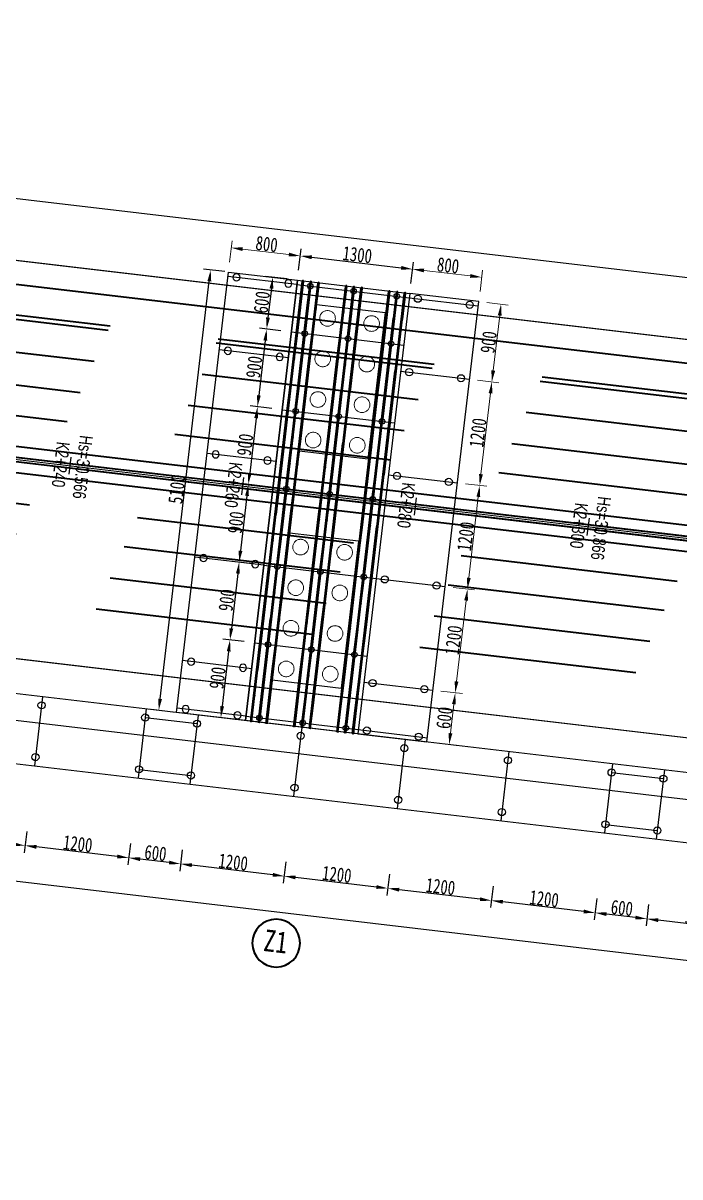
# Model space of a CAD drawing. Extents: x 0 to 558779, y 0 to 2762081.
# Drawn here: x 518461.6 to 518537.2, y 2757667.7 to 2757800.4 of the extents above; entities that cross this region are included whole.
import ezdxf
from ezdxf.enums import TextEntityAlignment as Align

# ---------------------------------------------------------------- set-up
doc = ezdxf.new("R2010")
doc.units = 0
doc.header["$LTSCALE"] = 20
doc.header["$PDMODE"] = 34
for name, pattern in [('CENTER', [2, 1.25, -0.25, 0.25, -0.25]), ('DASHED', [19.05, 12.7, -6.35]), ('HIDDEN', [0.375, 0.25, -0.125])]:
    doc.linetypes.add(name, pattern=pattern)
for name, color, linetype in [('B-标线', 8, 'Continuous'), ('L-主桥边线', 240, 'Continuous'), ('QL-主线桥位平面', 190, 'Continuous'), ('QL-主线桥墩', 191, 'Continuous'), ('RD-红线', 230, 'Continuous'), ('XW_2022', 7, 'Continuous'), ('主线墩中心线', 6, 'Continuous'), ('主线墩号', 1, 'Continuous'), ('桩号-2022', 7, 'Continuous'), ('点划线', 6, 'CENTER'), ('粗实线', 1, 'Continuous'), ('细实线', 8, 'Continuous'), ('设计高-2022', 7, 'Continuous'), ('设计高-地面高-2022', 7, 'Continuous'), ('道路边线', 22, 'Continuous')]:
    doc.layers.add(name, color=color, linetype=linetype)
for name, color, linetype, lineweight in [('Layer1', 1, 'Continuous', 15), ('Layer3', 6, 'CENTER', 9), ('标注', 3, 'Continuous', 15), ('细虚线', 2, 'DASHED', 15)]:
    doc.layers.add(name, color=color, linetype=linetype, lineweight=lineweight)
doc.styles.add('FS', font='仿宋_GB2312.ttf', dxfattribs={"width": 0.75})
doc.styles.get("Standard").update_dxf_attribs({"font": 'fsdb_e.shx', "width": 0.7, "bigfont": 'hzdx.shx'})
doc.styles.add('仿宋', font='simfang_0.ttf', dxfattribs={"width": 0.8})
doc.dimstyles.new('100-1.5', dxfattribs={"dimscale": 0.66, "dimtxt": 2.5, "dimasz": 2, "dimexe": 1.25, "dimexo": 1.25, "dimgap": 0.125, "dimtad": 1, "dimdec": 0, "dimlfac": 100, "dimdsep": 46, "dimtxsty": 'FS', "dimcen": 0.001, "dimclrd": 3, "dimclre": 3, "dimclrt": 7, "dimadec": 4, "dimazin": 2, "dimtfac": 1, "dimtdec": 0, "dimtmove": 1, "dimatfit": 2, "dimfxlon": 1, "dimlwd": -1, "dimlwe": -1, "dimarcsym": 0})

# ---------------------------------------------------------------- blocks, each defined once
blk = doc.blocks.new('边墩')
at = {"layer": '点划线', "ltscale": 2}
blk.add_line((59530, 95629), (61230, 95629), dxfattribs=at)
at = {"layer": '粗实线'}
for p, q in [((61230, 96029), (59530, 96029)), ((59530, 96029), (59530, 95229)), ((61230, 95229), (61230, 96029)), ((61230, 95229), (59530, 95229))]:
    blk.add_line(p, q, dxfattribs=at)
at = {"layer": '细虚线', "ltscale": 5}
for centre in [(59675, 95884), (60145, 95884), (60615, 95884), (61085, 95884), (59675, 95374), (60145, 95374), (60615, 95374), (61085, 95374)]:
    blk.add_circle(centre, 90, dxfattribs=at)
blk = doc.blocks.new('标注墩')
at = {"layer": '主线墩号', "lineweight": 35}
blk.add_circle((0, -28.5), 5.5, dxfattribs=at)
blk = doc.blocks.new('主线桥墩10.09')
at = {"layer": 'L-主桥边线', "color": 1, "lineweight": 35}
for points in [[(-27.4431, 12.1164, 0.0745331), (544.5783, -143.8253), (1927.5544, -306.876)], [(-27.6447, 11.6589, 0.0745331), (544.5198, -144.3219), (1927.4958, -307.3726)]]:
    blk.add_lwpolyline(points, format="xyb", dxfattribs=at)
at = {"layer": '主线墩中心线', "linetype": 'CENTER', "lineweight": 35}
for p, q in [((1478.5977, -231.2889), (1475.9632, -253.6341)), ((1475.9047, -254.1307), (1473.2702, -276.4759))]:
    blk.add_line(p, q, dxfattribs=at)
at = {"layer": '道路边线', "color": 1}
blk.add_line((835.4015, -201.2722), (1924.8613, -329.7178), dxfattribs=at)
blk.add_lwpolyline([(673.2261, -136.3368), (1846.0527, -274.6113)], dxfattribs=at)
at = {"rotation": 83.27595721990741}
for p, xscale, yscale, zscale in [((2497.8907, 246.9494), -0.009999999975627501, 0.0099999997764826, 0.01), ((2353.3941, -978.6526), 0.009999999975627501, 0.009999999975627501, 0.009999999975627501)]:
    blk.add_blockref('边墩', p, dxfattribs=dict(at, xscale=xscale, yscale=yscale, zscale=zscale))
at = {"layer": '主线墩号', "lineweight": 35, "xscale": -0.4999999999879395, "yscale": 0.5, "zscale": 0.5, "rotation": 353.2757236833965}
blk.add_blockref('标注墩', (1471.5431, -291.1245), dxfattribs=at)
at = {"layer": '主线墩号', "lineweight": 35, "style": '仿宋', "width": 0.8}
blk.add_text('Z1', height=2.5, rotation=353.330862, dxfattribs=at).set_placement((1469.8291, -305.083), align=Align.MIDDLE_CENTER)
blk = doc.blocks.new('*D1462')
at = {"color": 0}
for p, q in [((517982.66, 2758240.95), (517982.66, 2758238.48)), ((517994.66, 2758240.95), (517994.66, 2758238.48)), ((517993.34, 2758239.3), (517983.98, 2758239.3))]:
    blk.add_line(p, q, dxfattribs=at)
for points in [[(517983.98, 2758239.52), (517983.98, 2758239.08), (517982.66, 2758239.3)], [(517993.34, 2758239.08), (517993.34, 2758239.52), (517994.66, 2758239.3)]]:
    blk.add_solid(points, dxfattribs=at)
at = {"layer": 'DEFPOINTS', "color": 0}
for p in [(517982.66, 2758248.54), (517994.66, 2758248.54), (517982.66, 2758239.3)]:
    blk.add_point(p, dxfattribs=at)
at = {"color": 1, "insert": (517988.66, 2758240.21), "char_height": 1.65, "attachment_point": 5, "style": 'FS'}
blk.add_mtext('1200', dxfattribs=at)
blk = doc.blocks.new('*D1463')
at = {"color": 0}
for p, q in [((517976.66, 2758240.95), (517976.66, 2758238.48)), ((517982.66, 2758240.95), (517982.66, 2758238.48)), ((517981.34, 2758239.3), (517977.98, 2758239.3))]:
    blk.add_line(p, q, dxfattribs=at)
for points in [[(517977.98, 2758239.52), (517977.98, 2758239.08), (517976.66, 2758239.3)], [(517981.34, 2758239.08), (517981.34, 2758239.52), (517982.66, 2758239.3)]]:
    blk.add_solid(points, dxfattribs=at)
at = {"layer": 'DEFPOINTS', "color": 0}
for p in [(517976.66, 2758248.54), (517982.66, 2758248.54), (517976.66, 2758239.3)]:
    blk.add_point(p, dxfattribs=at)
at = {"color": 1, "insert": (517979.66, 2758240.21), "char_height": 1.65, "attachment_point": 5, "style": 'FS'}
blk.add_mtext('600', dxfattribs=at)
blk = doc.blocks.new('*D1464')
at = {"color": 0}
for p, q in [((517964.66, 2758240.95), (517964.66, 2758238.48)), ((517976.66, 2758240.95), (517976.66, 2758238.48)), ((517975.34, 2758239.3), (517965.98, 2758239.3))]:
    blk.add_line(p, q, dxfattribs=at)
for points in [[(517965.98, 2758239.52), (517965.98, 2758239.08), (517964.66, 2758239.3)], [(517975.34, 2758239.08), (517975.34, 2758239.52), (517976.66, 2758239.3)]]:
    blk.add_solid(points, dxfattribs=at)
at = {"layer": 'DEFPOINTS', "color": 0}
for p in [(517964.66, 2758248.54), (517976.66, 2758248.54), (517964.66, 2758239.3)]:
    blk.add_point(p, dxfattribs=at)
at = {"color": 1, "insert": (517970.66, 2758240.21), "char_height": 1.65, "attachment_point": 5, "style": 'FS'}
blk.add_mtext('1200', dxfattribs=at)
blk = doc.blocks.new('*D1465')
at = {"color": 0}
for p, q in [((517952.66, 2758240.95), (517952.66, 2758238.48)), ((517964.66, 2758240.95), (517964.66, 2758238.48)), ((517963.34, 2758239.3), (517953.98, 2758239.3))]:
    blk.add_line(p, q, dxfattribs=at)
for points in [[(517953.98, 2758239.52), (517953.98, 2758239.08), (517952.66, 2758239.3)], [(517963.34, 2758239.08), (517963.34, 2758239.52), (517964.66, 2758239.3)]]:
    blk.add_solid(points, dxfattribs=at)
at = {"layer": 'DEFPOINTS', "color": 0}
for p in [(517952.66, 2758248.54), (517964.66, 2758248.54), (517952.66, 2758239.3)]:
    blk.add_point(p, dxfattribs=at)
at = {"color": 1, "insert": (517958.66, 2758240.21), "char_height": 1.65, "attachment_point": 5, "style": 'FS'}
blk.add_mtext('1200', dxfattribs=at)
blk = doc.blocks.new('*D1466')
at = {"color": 0}
for p, q in [((517940.66, 2758240.95), (517940.66, 2758238.48)), ((517952.66, 2758240.95), (517952.66, 2758238.48)), ((517951.34, 2758239.3), (517941.98, 2758239.3))]:
    blk.add_line(p, q, dxfattribs=at)
for points in [[(517941.98, 2758239.52), (517941.98, 2758239.08), (517940.66, 2758239.3)], [(517951.34, 2758239.08), (517951.34, 2758239.52), (517952.66, 2758239.3)]]:
    blk.add_solid(points, dxfattribs=at)
at = {"layer": 'DEFPOINTS', "color": 0}
for p in [(517940.66, 2758248.54), (517952.66, 2758248.54), (517940.66, 2758239.3)]:
    blk.add_point(p, dxfattribs=at)
at = {"color": 1, "insert": (517946.66, 2758240.21), "char_height": 1.65, "attachment_point": 5, "style": 'FS'}
blk.add_mtext('1200', dxfattribs=at)
blk = doc.blocks.new('*D1467')
at = {"color": 0}
for p, q in [((517928.66, 2758240.95), (517928.66, 2758238.48)), ((517940.66, 2758240.95), (517940.66, 2758238.48)), ((517939.34, 2758239.3), (517929.98, 2758239.3))]:
    blk.add_line(p, q, dxfattribs=at)
for points in [[(517929.98, 2758239.52), (517929.98, 2758239.08), (517928.66, 2758239.3)], [(517939.34, 2758239.08), (517939.34, 2758239.52), (517940.66, 2758239.3)]]:
    blk.add_solid(points, dxfattribs=at)
at = {"layer": 'DEFPOINTS', "color": 0}
for p in [(517928.66, 2758248.54), (517940.66, 2758248.54), (517928.66, 2758239.3)]:
    blk.add_point(p, dxfattribs=at)
at = {"color": 1, "insert": (517934.66, 2758240.21), "char_height": 1.65, "attachment_point": 5, "style": 'FS'}
blk.add_mtext('1200', dxfattribs=at)
blk = doc.blocks.new('*D1468')
at = {"color": 0}
for p, q in [((517922.66, 2758240.95), (517922.66, 2758238.48)), ((517928.66, 2758240.95), (517928.66, 2758238.48)), ((517927.34, 2758239.3), (517923.98, 2758239.3))]:
    blk.add_line(p, q, dxfattribs=at)
for points in [[(517923.98, 2758239.52), (517923.98, 2758239.08), (517922.66, 2758239.3)], [(517927.34, 2758239.08), (517927.34, 2758239.52), (517928.66, 2758239.3)]]:
    blk.add_solid(points, dxfattribs=at)
at = {"layer": 'DEFPOINTS', "color": 0}
for p in [(517922.66, 2758248.54), (517928.66, 2758248.54), (517922.66, 2758239.3)]:
    blk.add_point(p, dxfattribs=at)
at = {"color": 1, "insert": (517925.66, 2758240.21), "char_height": 1.65, "attachment_point": 5, "style": 'FS'}
blk.add_mtext('600', dxfattribs=at)
blk = doc.blocks.new('*D1469')
at = {"color": 0}
for p, q in [((517910.66, 2758240.95), (517910.66, 2758238.48)), ((517922.66, 2758240.95), (517922.66, 2758238.48)), ((517921.34, 2758239.3), (517911.98, 2758239.3))]:
    blk.add_line(p, q, dxfattribs=at)
for points in [[(517911.98, 2758239.52), (517911.98, 2758239.08), (517910.66, 2758239.3)], [(517921.34, 2758239.08), (517921.34, 2758239.52), (517922.66, 2758239.3)]]:
    blk.add_solid(points, dxfattribs=at)
at = {"layer": 'DEFPOINTS', "color": 0}
for p in [(517910.66, 2758248.54), (517922.66, 2758248.54), (517910.66, 2758239.3)]:
    blk.add_point(p, dxfattribs=at)
at = {"color": 1, "insert": (517916.66, 2758240.21), "char_height": 1.65, "attachment_point": 5, "style": 'FS'}
blk.add_mtext('1200', dxfattribs=at)
blk = doc.blocks.new('*D1470')
at = {"color": 0}
for p, q in [((517898.66, 2758240.95), (517898.66, 2758238.48)), ((517910.66, 2758240.95), (517910.66, 2758238.48)), ((517909.34, 2758239.3), (517899.98, 2758239.3))]:
    blk.add_line(p, q, dxfattribs=at)
for points in [[(517899.98, 2758239.52), (517899.98, 2758239.08), (517898.66, 2758239.3)], [(517909.34, 2758239.08), (517909.34, 2758239.52), (517910.66, 2758239.3)]]:
    blk.add_solid(points, dxfattribs=at)
at = {"layer": 'DEFPOINTS', "color": 0}
for p in [(517898.66, 2758248.54), (517910.66, 2758248.54), (517898.66, 2758239.3)]:
    blk.add_point(p, dxfattribs=at)
at = {"color": 1, "insert": (517904.66, 2758240.21), "char_height": 1.65, "attachment_point": 5, "style": 'FS'}
blk.add_mtext('1200', dxfattribs=at)
blk = doc.blocks.new('*D1502')
at = {"color": 0}
for p, q in [((517550.66, 2758236.77), (517550.66, 2758234.3)), ((518015.66, 2758236.77), (518015.66, 2758234.3)), ((517551.98, 2758235.12), (518014.34, 2758235.12))]:
    blk.add_line(p, q, dxfattribs=at)
for points in [[(517551.98, 2758235.34), (517551.98, 2758234.9), (517550.66, 2758235.12)], [(518014.34, 2758234.9), (518014.34, 2758235.34), (518015.66, 2758235.12)]]:
    blk.add_solid(points, dxfattribs=at)
at = {"layer": 'DEFPOINTS', "color": 0}
for p in [(517550.66, 2758248.54), (518015.66, 2758242.54), (518015.66, 2758235.12)]:
    blk.add_point(p, dxfattribs=at)
at = {"color": 1, "insert": (517783.16, 2758236.03), "char_height": 1.65, "attachment_point": 5, "style": 'FS'}
blk.add_mtext('46500', dxfattribs=at)
blk = doc.blocks.new('a')
at = {"layer": 'Layer3', "ltscale": 30}
for p, q in [((-1082, 2294), (-766, 2294)), ((-1077, 2281), (-1077, 2305)), ((-777, 2285), (-777, 2301))]:
    blk.add_line(p, q, dxfattribs=at)
at = {"layer": '细实线', "color": 5, "ltscale": 30}
for p, q in [((-1083, 2302), (-1083, 2302)), ((-1082, 2302), (-1083, 2302)), ((-1083, 2299), (-1083, 2302)), ((-1083, 2299), (-1083, 2299)), ((-1082, 2299), (-1083, 2299)), ((-1083, 2290), (-1083, 2290)), ((-1082, 2290), (-1083, 2290)), ((-1083, 2287), (-1083, 2290)), ((-1083, 2287), (-1083, 2287)), ((-1082, 2287), (-1083, 2287)), ((-1082, 2298), (-1082, 2303)), ((-1082, 2303), (-783, 2303)), ((-1082, 2298), (-783, 2298)), ((-1082, 2285), (-1082, 2290)), ((-1082, 2290), (-783, 2290)), ((-1082, 2285), (-783, 2285)), ((-1070, 2298), (-1070, 2298)), ((-1070, 2298), (-1069, 2298)), ((-1070, 2291), (-1069, 2291)), ((-1070, 2290), (-1070, 2291)), ((-1068, 2291), (-1068, 2297)), ((-1068, 2291), (-1068, 2297)), ((-1067, 2298), (-1066, 2298)), ((-1067, 2291), (-1066, 2291)), ((-1065, 2298), (-1065, 2298)), ((-1065, 2290), (-1065, 2291)), ((-929, 2298), (-929, 2298)), ((-929, 2298), (-928, 2298)), ((-929, 2290), (-929, 2291)), ((-929, 2291), (-928, 2291)), ((-927, 2291), (-927, 2297)), ((-927, 2291), (-927, 2297)), ((-926, 2298), (-925, 2298)), ((-926, 2291), (-925, 2291)), ((-924, 2298), (-924, 2298)), ((-924, 2290), (-924, 2291)), ((-798, 2297), (-798, 2298)), ((-798, 2297), (-789, 2297)), ((-798, 2292), (-789, 2292)), ((-798, 2290), (-798, 2292)), ((-788, 2298), (-788, 2298)), ((-788, 2298), (-787, 2298)), ((-788, 2290), (-788, 2291)), ((-788, 2291), (-787, 2291)), ((-786, 2291), (-786, 2297)), ((-786, 2291), (-786, 2297)), ((-785, 2298), (-784, 2298)), ((-785, 2291), (-784, 2291)), ((-783, 2298), (-783, 2303)), ((-783, 2298), (-772, 2298)), ((-783, 2298), (-771, 2298)), ((-783, 2298), (-783, 2298)), ((-783, 2291), (-772, 2291)), ((-783, 2290), (-783, 2291)), ((-783, 2290), (-771, 2290)), ((-783, 2285), (-783, 2290)), ((-771, 2297), (-772, 2298)), ((-771, 2291), (-772, 2291)), ((-771, 2298), (-771, 2298)), ((-771, 2291), (-771, 2298)), ((-771, 2291), (-771, 2297)), ((-771, 2291), (-771, 2290))]:
    blk.add_line(p, q, dxfattribs=at)
for centre, radius, start, end in [((-1070, 2298), 0.25, 180, 270), ((-1070, 2291), 0.25, 90, 180), ((-1069, 2297), 0.5, 0, 90), ((-1069, 2291), 0.5, 270, 0), ((-1067, 2297), 0.5, 90, 180), ((-1067, 2291), 0.5, 180, 270), ((-1066, 2298), 0.25, 270, 0), ((-1066, 2291), 0.25, 0, 90), ((-929, 2298), 0.25, 180, 270), ((-929, 2291), 0.25, 90, 180), ((-928, 2297), 0.5, 0, 90), ((-928, 2291), 0.5, 270, 0), ((-926, 2297), 0.5, 90, 180), ((-926, 2291), 0.5, 180, 270), ((-925, 2298), 0.25, 270, 0), ((-925, 2291), 0.25, 0, 90), ((-789, 2294), 2.5, 270, 90), ((-788, 2298), 0.25, 180, 270), ((-788, 2291), 0.25, 90, 180), ((-787, 2297), 0.5, 0, 90), ((-787, 2291), 0.5, 270, 0), ((-785, 2297), 0.5, 90, 180), ((-785, 2291), 0.5, 180, 270), ((-784, 2298), 0.25, 270, 0), ((-784, 2291), 0.25, 0, 90)]:
    blk.add_arc(centre, radius, start, end, dxfattribs=at)
blk = doc.blocks.new('*U1675')
at = {"layer": 'Layer1', "ltscale": 30, "xscale": 0.009999999776482594, "yscale": 0.009999999776482594, "zscale": 0.009999999776482594, "rotation": 89.9999983127665}
blk.add_blockref('a', (22.93, 9.25), dxfattribs=at)
blk = doc.blocks.new('*U1674')
at = {"color": 0, "linetype": 'ByBlock', "lineweight": -2, "transparency": 16777216}
for p in [(0, 48), (0, 45), (0, 42), (0, 39), (0, 36), (0, 33), (0, 30), (0, 27), (0, 24), (0, 21), (0, 18), (0, 15), (0, 12), (0, 9), (0, 6), (0, 3), (0, 0)]:
    blk.add_blockref('*U1675', p, dxfattribs=at)
blk = doc.blocks.new('*U1669')
at = {"color": 1}
blk.add_blockref('*U1674', (0, -25.5), dxfattribs=at)
blk = doc.blocks.new('*U1668')
at = {"color": 0, "linetype": 'ByBlock', "lineweight": -2, "transparency": 16777216}
for p in [(0, 0), (0.9, 0), (1.8, 0)]:
    blk.add_blockref('*U1669', p, dxfattribs=at)
blk = doc.blocks.new('*U1677')
at = {"layer": 'Layer1', "ltscale": 30, "xscale": 0.009999999776482594, "yscale": 0.009999999776482594, "zscale": 0.009999999776482594, "rotation": 89.9999983127665}
blk.add_blockref('a', (22.93, 9.25), dxfattribs=at)
blk = doc.blocks.new('*U1676')
at = {"color": 0, "linetype": 'ByBlock', "lineweight": -2, "transparency": 16777216}
for p in [(0, 48), (0, 45), (0, 42), (0, 39), (0, 36), (0, 33), (0, 30), (0, 27), (0, 24), (0, 21), (0, 18), (0, 15), (0, 12), (0, 9), (0, 6), (0, 3), (0, 0)]:
    blk.add_blockref('*U1677', p, dxfattribs=at)
blk = doc.blocks.new('*U1671')
at = {"color": 1}
blk.add_blockref('*U1676', (0, -25.5), dxfattribs=at)
blk = doc.blocks.new('*U1670')
at = {"color": 0, "linetype": 'ByBlock', "lineweight": -2, "transparency": 16777216}
for p in [(0, 0), (0.9, 0), (1.8, 0)]:
    blk.add_blockref('*U1671', p, dxfattribs=at)
blk = doc.blocks.new('*D1680')
at = {"color": 0}
for p, q in [((521459.36, 2755940.93), (521459.36, 2755943.41)), ((521460.68, 2755942.58), (521471.04, 2755942.58)), ((521472.36, 2755940.93), (521472.36, 2755943.41))]:
    blk.add_line(p, q, dxfattribs=at)
for points in [[(521460.68, 2755942.8), (521460.68, 2755942.36), (521459.36, 2755942.58)], [(521471.04, 2755942.36), (521471.04, 2755942.8), (521472.36, 2755942.58)]]:
    blk.add_solid(points, dxfattribs=at)
at = {"layer": 'DEFPOINTS', "color": 0}
for p in [(521472.36, 2755942.58), (521459.36, 2755939.78), (521472.36, 2755939.78)]:
    blk.add_point(p, dxfattribs=at)
at = {"color": 1, "insert": (521465.86, 2755943.49), "char_height": 1.65, "attachment_point": 5, "style": 'FS'}
blk.add_mtext('1300', dxfattribs=at)
blk = doc.blocks.new('*D1681')
at = {"color": 0}
for p, q in [((521450.96, 2755939.78), (521448.49, 2755939.78)), ((521449.31, 2755890.1), (521449.31, 2755938.46)), ((521450.96, 2755888.78), (521448.49, 2755888.78))]:
    blk.add_line(p, q, dxfattribs=at)
for points in [[(521449.53, 2755938.46), (521449.09, 2755938.46), (521449.31, 2755939.78)], [(521449.09, 2755890.1), (521449.53, 2755890.1), (521449.31, 2755888.78)]]:
    blk.add_solid(points, dxfattribs=at)
at = {"layer": 'DEFPOINTS', "color": 0}
for p in [(521449.31, 2755939.78), (521459.86, 2755939.78), (521459.86, 2755888.78)]:
    blk.add_point(p, dxfattribs=at)
at = {"color": 1, "insert": (521448.4, 2755914.28), "char_height": 1.65, "attachment_point": 5, "rotation": 90, "style": 'FS'}
blk.add_mtext('5100', dxfattribs=at)
blk = doc.blocks.new('*U1679')
at = {"layer": 'Layer1', "ltscale": 30, "xscale": 0.009999999776482594, "yscale": 0.009999999776482594, "zscale": 0.009999999776482594, "rotation": 89.9999983127665}
blk.add_blockref('a', (22.93, 9.25), dxfattribs=at)
blk = doc.blocks.new('*U1678')
at = {"color": 0, "linetype": 'ByBlock', "lineweight": -2, "transparency": 16777216}
for p in [(0, 48), (0, 45), (0, 42), (0, 39), (0, 36), (0, 33), (0, 30), (0, 27), (0, 24), (0, 21), (0, 18), (0, 15), (0, 12), (0, 9), (0, 6), (0, 3), (0, 0)]:
    blk.add_blockref('*U1679', p, dxfattribs=at)
blk = doc.blocks.new('*U1673')
at = {"color": 1}
blk.add_blockref('*U1678', (0, -25.5), dxfattribs=at)
blk = doc.blocks.new('*U1672')
at = {"color": 0, "linetype": 'ByBlock', "lineweight": -2, "transparency": 16777216}
for p in [(0, 0), (0.9, 0), (1.8, 0)]:
    blk.add_blockref('*U1673', p, dxfattribs=at)
blk = doc.blocks.new('*D1682')
at = {"color": 0}
for p, q in [((521458.15, 2755939.78), (521455.67, 2755939.78)), ((521456.5, 2755938.46), (521456.5, 2755935.1)), ((521458.15, 2755933.78), (521455.67, 2755933.78))]:
    blk.add_line(p, q, dxfattribs=at)
for points in [[(521456.72, 2755938.46), (521456.28, 2755938.46), (521456.5, 2755939.78)], [(521456.28, 2755935.1), (521456.72, 2755935.1), (521456.5, 2755933.78)]]:
    blk.add_solid(points, dxfattribs=at)
at = {"layer": 'DEFPOINTS', "color": 0}
for p in [(521459.36, 2755939.78), (521456.5, 2755933.78), (521459.36, 2755933.78)]:
    blk.add_point(p, dxfattribs=at)
at = {"color": 1, "insert": (521455.59, 2755936.78), "char_height": 1.65, "attachment_point": 5, "rotation": 90, "style": 'FS'}
blk.add_mtext('600', dxfattribs=at)
blk = doc.blocks.new('*D1683')
at = {"color": 0}
for p, q in [((521458.15, 2755933.78), (521455.67, 2755933.78)), ((521456.5, 2755932.46), (521456.5, 2755926.1)), ((521458.15, 2755924.78), (521455.67, 2755924.78))]:
    blk.add_line(p, q, dxfattribs=at)
for points in [[(521456.72, 2755932.46), (521456.28, 2755932.46), (521456.5, 2755933.78)], [(521456.28, 2755926.1), (521456.72, 2755926.1), (521456.5, 2755924.78)]]:
    blk.add_solid(points, dxfattribs=at)
at = {"layer": 'DEFPOINTS', "color": 0}
for p in [(521459.36, 2755933.78), (521456.5, 2755924.78), (521459.36, 2755924.78)]:
    blk.add_point(p, dxfattribs=at)
at = {"color": 1, "insert": (521455.59, 2755929.28), "char_height": 1.65, "attachment_point": 5, "rotation": 90, "style": 'FS'}
blk.add_mtext('900', dxfattribs=at)
blk = doc.blocks.new('*D1684')
at = {"color": 0}
for p, q in [((521458.15, 2755924.78), (521455.67, 2755924.78)), ((521456.5, 2755923.46), (521456.5, 2755917.1)), ((521458.15, 2755915.78), (521455.67, 2755915.78))]:
    blk.add_line(p, q, dxfattribs=at)
for points in [[(521456.72, 2755923.46), (521456.28, 2755923.46), (521456.5, 2755924.78)], [(521456.28, 2755917.1), (521456.72, 2755917.1), (521456.5, 2755915.78)]]:
    blk.add_solid(points, dxfattribs=at)
at = {"layer": 'DEFPOINTS', "color": 0}
for p in [(521459.36, 2755924.78), (521456.5, 2755915.78), (521459.36, 2755915.78)]:
    blk.add_point(p, dxfattribs=at)
at = {"color": 1, "insert": (521455.59, 2755920.28), "char_height": 1.65, "attachment_point": 5, "rotation": 90, "style": 'FS'}
blk.add_mtext('900', dxfattribs=at)
blk = doc.blocks.new('*D1685')
at = {"color": 0}
for p, q in [((521458.15, 2755915.78), (521455.67, 2755915.78)), ((521456.5, 2755914.46), (521456.5, 2755908.1)), ((521458.15, 2755906.78), (521455.67, 2755906.78))]:
    blk.add_line(p, q, dxfattribs=at)
for points in [[(521456.72, 2755914.46), (521456.28, 2755914.46), (521456.5, 2755915.78)], [(521456.28, 2755908.1), (521456.72, 2755908.1), (521456.5, 2755906.78)]]:
    blk.add_solid(points, dxfattribs=at)
at = {"layer": 'DEFPOINTS', "color": 0}
for p in [(521459.36, 2755915.78), (521456.5, 2755906.78), (521459.36, 2755906.78)]:
    blk.add_point(p, dxfattribs=at)
at = {"color": 1, "insert": (521455.59, 2755911.28), "char_height": 1.65, "attachment_point": 5, "rotation": 90, "style": 'FS'}
blk.add_mtext('900', dxfattribs=at)
blk = doc.blocks.new('*D1686')
at = {"color": 0}
for p, q in [((521458.15, 2755906.78), (521455.67, 2755906.78)), ((521456.5, 2755905.46), (521456.5, 2755899.1)), ((521458.15, 2755897.78), (521455.67, 2755897.78))]:
    blk.add_line(p, q, dxfattribs=at)
for points in [[(521456.72, 2755905.46), (521456.28, 2755905.46), (521456.5, 2755906.78)], [(521456.28, 2755899.1), (521456.72, 2755899.1), (521456.5, 2755897.78)]]:
    blk.add_solid(points, dxfattribs=at)
at = {"layer": 'DEFPOINTS', "color": 0}
for p in [(521459.36, 2755906.78), (521456.5, 2755897.78), (521459.36, 2755897.78)]:
    blk.add_point(p, dxfattribs=at)
at = {"color": 1, "insert": (521455.59, 2755902.28), "char_height": 1.65, "attachment_point": 5, "rotation": 90, "style": 'FS'}
blk.add_mtext('900', dxfattribs=at)
blk = doc.blocks.new('*D1687')
at = {"color": 0}
for p, q in [((521458.15, 2755897.78), (521455.67, 2755897.78)), ((521456.5, 2755896.46), (521456.5, 2755890.1)), ((521458.15, 2755888.78), (521455.67, 2755888.78))]:
    blk.add_line(p, q, dxfattribs=at)
for points in [[(521456.72, 2755896.46), (521456.28, 2755896.46), (521456.5, 2755897.78)], [(521456.28, 2755890.1), (521456.72, 2755890.1), (521456.5, 2755888.78)]]:
    blk.add_solid(points, dxfattribs=at)
at = {"layer": 'DEFPOINTS', "color": 0}
for p in [(521459.36, 2755897.78), (521456.5, 2755888.78), (521459.36, 2755888.78)]:
    blk.add_point(p, dxfattribs=at)
at = {"color": 1, "insert": (521455.59, 2755893.28), "char_height": 1.65, "attachment_point": 5, "rotation": 90, "style": 'FS'}
blk.add_mtext('900', dxfattribs=at)
blk = doc.blocks.new('Z1-Z2支栈桥')
at = {"color": 1}
for p, q in [((518744.48, 2757676.26), (518752.48, 2757676.26)), ((518744.48, 2757667.76), (518752.48, 2757667.76)), ((518744.48, 2757655.76), (518752.48, 2757655.76)), ((518744.48, 2757643.76), (518752.48, 2757643.76)), ((518744.48, 2757631.76), (518752.48, 2757631.76)), ((518744.48, 2757626.26), (518752.48, 2757626.26))]:
    blk.add_line(p, q, dxfattribs=at)
at = {"color": 7}
blk.add_lwpolyline([(518744.48, 2757676.76), (518744.48, 2757625.76), (518752.48, 2757625.76), (518752.48, 2757676.76), (518744.48, 2757676.76)], dxfattribs=at)
at = {"color": 5}
for centre in [(518745.48, 2757676.26), (518751.48, 2757676.26), (518745.48, 2757667.76), (518751.48, 2757667.76), (518745.48, 2757655.76), (518751.48, 2757655.76), (518745.48, 2757643.76), (518751.48, 2757643.76), (518745.48, 2757631.76), (518751.48, 2757631.76), (518745.48, 2757626.26), (518751.48, 2757626.26)]:
    blk.add_circle(centre, 0.41, dxfattribs=at)
blk = doc.blocks.new('*D1184')
at = {"layer": 'DEFPOINTS', "color": 0}
for p in [(518514.36, 2757771.19), (518506.09, 2757769.34), (518514.03, 2757768.4)]:
    blk.add_point(p, dxfattribs=at)
at = {"layer": '标注', "color": 0}
for p, q in [((518506.22, 2757770.48), (518506.51, 2757772.94)), ((518507.73, 2757771.97), (518513.05, 2757771.34)), ((518514.17, 2757769.55), (518514.46, 2757772))]:
    blk.add_line(p, q, dxfattribs=at)
for points in [[(518507.75, 2757772.19), (518507.7, 2757771.75), (518506.42, 2757772.12)], [(518513.03, 2757771.12), (518513.08, 2757771.56), (518514.36, 2757771.19)]]:
    blk.add_solid(points, dxfattribs=at)
at = {"layer": '标注', "color": 1, "insert": (518510.5, 2757772.55), "char_height": 1.65, "attachment_point": 5, "rotation": 353.2768, "style": 'FS'}
blk.add_mtext('800', dxfattribs=at)
blk = doc.blocks.new('*D1361')
at = {"layer": 'DEFPOINTS', "color": 0}
for p in [(518514.03, 2757768.4), (518512.98, 2757759.46), (518515.53, 2757759.16)]:
    blk.add_point(p, dxfattribs=at)
at = {"layer": '标注', "color": 0}
for p, q in [((518514.95, 2757768.29), (518517.41, 2757768)), ((518516.43, 2757766.79), (518515.69, 2757760.47)), ((518513.89, 2757759.35), (518516.35, 2757759.06))]:
    blk.add_line(p, q, dxfattribs=at)
for points in [[(518516.65, 2757766.76), (518516.21, 2757766.81), (518516.59, 2757768.1)], [(518515.47, 2757760.5), (518515.91, 2757760.44), (518515.53, 2757759.16)]]:
    blk.add_solid(points, dxfattribs=at)
at = {"layer": '标注', "color": 1, "insert": (518515.16, 2757763.73), "char_height": 1.65, "attachment_point": 5, "rotation": 83.276, "style": 'FS'}
blk.add_mtext('900', dxfattribs=at)
blk = doc.blocks.new('*D1362')
at = {"layer": 'DEFPOINTS', "color": 0}
for p in [(518512.98, 2757759.46), (518511.57, 2757747.54), (518514.13, 2757747.24)]:
    blk.add_point(p, dxfattribs=at)
at = {"layer": '标注', "color": 0}
for p, q in [((518513.89, 2757759.35), (518516.35, 2757759.06)), ((518515.38, 2757757.85), (518514.28, 2757748.55)), ((518512.49, 2757747.44), (518514.95, 2757747.15))]:
    blk.add_line(p, q, dxfattribs=at)
for points in [[(518515.6, 2757757.82), (518515.16, 2757757.87), (518515.53, 2757759.16)], [(518514.06, 2757748.58), (518514.5, 2757748.53), (518514.13, 2757747.24)]]:
    blk.add_solid(points, dxfattribs=at)
at = {"layer": '标注', "color": 1, "insert": (518513.93, 2757753.31), "char_height": 1.65, "attachment_point": 5, "rotation": 83.276, "style": 'FS'}
blk.add_mtext('1200', dxfattribs=at)
blk = doc.blocks.new('*D1363')
at = {"layer": 'DEFPOINTS', "color": 0}
for p in [(518511.57, 2757747.54), (518510.17, 2757735.63), (518512.72, 2757735.32)]:
    blk.add_point(p, dxfattribs=at)
at = {"layer": '标注', "color": 0}
for p, q in [((518512.49, 2757747.44), (518514.95, 2757747.15)), ((518513.97, 2757745.93), (518512.88, 2757736.64)), ((518511.08, 2757735.52), (518513.54, 2757735.23))]:
    blk.add_line(p, q, dxfattribs=at)
for points in [[(518514.19, 2757745.91), (518513.76, 2757745.96), (518514.13, 2757747.24)], [(518512.66, 2757736.66), (518513.1, 2757736.61), (518512.72, 2757735.32)]]:
    blk.add_solid(points, dxfattribs=at)
at = {"layer": '标注', "color": 1, "insert": (518512.52, 2757741.39), "char_height": 1.65, "attachment_point": 5, "rotation": 83.276, "style": 'FS'}
blk.add_mtext('1200', dxfattribs=at)
blk = doc.blocks.new('*D1364')
at = {"layer": 'DEFPOINTS', "color": 0}
for p in [(518510.17, 2757735.63), (518508.76, 2757723.71), (518511.32, 2757723.41)]:
    blk.add_point(p, dxfattribs=at)
at = {"layer": '标注', "color": 0}
for p, q in [((518511.08, 2757735.52), (518513.54, 2757735.23)), ((518512.57, 2757734.01), (518511.47, 2757724.72)), ((518509.68, 2757723.6), (518512.14, 2757723.31))]:
    blk.add_line(p, q, dxfattribs=at)
for points in [[(518512.79, 2757733.99), (518512.35, 2757734.04), (518512.72, 2757735.32)], [(518511.25, 2757724.74), (518511.69, 2757724.69), (518511.32, 2757723.41)]]:
    blk.add_solid(points, dxfattribs=at)
at = {"layer": '标注', "color": 1, "insert": (518511.12, 2757729.47), "char_height": 1.65, "attachment_point": 5, "rotation": 83.276, "style": 'FS'}
blk.add_mtext('1200', dxfattribs=at)
blk = doc.blocks.new('*D1365')
at = {"layer": 'DEFPOINTS', "color": 0}
for p in [(518508.76, 2757723.71), (518508.06, 2757717.75), (518510.62, 2757717.45)]:
    blk.add_point(p, dxfattribs=at)
at = {"layer": '标注', "color": 0}
for p, q in [((518509.68, 2757723.6), (518512.14, 2757723.31)), ((518511.16, 2757722.1), (518510.77, 2757718.76)), ((518508.98, 2757717.64), (518511.43, 2757717.35))]:
    blk.add_line(p, q, dxfattribs=at)
for points in [[(518511.38, 2757722.07), (518510.95, 2757722.12), (518511.32, 2757723.41)], [(518510.55, 2757718.78), (518510.99, 2757718.73), (518510.62, 2757717.45)]]:
    blk.add_solid(points, dxfattribs=at)
at = {"layer": '标注', "color": 1, "insert": (518510.07, 2757720.53), "char_height": 1.65, "attachment_point": 5, "rotation": 83.276, "style": 'FS'}
blk.add_mtext('600', dxfattribs=at)
blk = doc.blocks.new('*D1366')
at = {"layer": 'DEFPOINTS', "color": 0}
for p in [(518485.56, 2757774.58), (518485.23, 2757771.79), (518493.18, 2757770.86)]:
    blk.add_point(p, dxfattribs=at)
at = {"layer": '标注', "color": 0}
for p, q in [((518485.37, 2757772.94), (518485.66, 2757775.4)), ((518492.2, 2757773.8), (518486.87, 2757774.43)), ((518493.31, 2757772.01), (518493.6, 2757774.46))]:
    blk.add_line(p, q, dxfattribs=at)
for points in [[(518486.9, 2757774.64), (518486.85, 2757774.21), (518485.56, 2757774.58)], [(518492.17, 2757773.58), (518492.22, 2757774.02), (518493.51, 2757773.64)]]:
    blk.add_solid(points, dxfattribs=at)
at = {"layer": '标注', "color": 1, "insert": (518489.64, 2757775.01), "char_height": 1.65, "attachment_point": 5, "rotation": 353.276, "style": 'FS'}
blk.add_mtext('800', dxfattribs=at)
blk = doc.blocks.new('西引桥+主桥栈桥')
at = {"color": 7}
for p, q in [((518045.657, 2758256.542), (517549.557, 2758256.542)), ((517549.557, 2758248.542), (518015.657, 2758248.542))]:
    blk.add_line(p, q, dxfattribs=at)
at = {"color": 1}
for p, q in [((517910.657, 2758256.542), (517910.657, 2758248.542)), ((517922.657, 2758256.542), (517922.657, 2758248.542)), ((517928.657, 2758256.542), (517928.657, 2758248.542)), ((517940.657, 2758256.542), (517940.657, 2758248.542)), ((517952.657, 2758256.542), (517952.657, 2758248.542)), ((517952.657, 2758256.542), (517952.657, 2758248.542)), ((517964.657, 2758256.542), (517964.657, 2758248.542)), ((517964.657, 2758256.542), (517964.657, 2758248.542)), ((517976.657, 2758256.542), (517976.657, 2758248.542)), ((517982.657, 2758256.542), (517982.657, 2758248.542)), ((517922.657, 2758255.542), (517928.657, 2758255.542)), ((517976.657, 2758255.542), (517982.657, 2758255.542)), ((517922.657, 2758249.542), (517928.657, 2758249.542)), ((517976.657, 2758249.542), (517982.657, 2758249.542))]:
    blk.add_line(p, q, dxfattribs=at)
at = {"color": 5}
for centre in [(517910.657, 2758255.542), (517922.657, 2758255.542), (517928.657, 2758255.542), (517940.657, 2758255.542), (517952.657, 2758255.542), (517964.657, 2758255.542), (517976.657, 2758255.542), (517982.657, 2758255.542), (517910.657, 2758249.542), (517922.657, 2758249.542), (517928.657, 2758249.542), (517940.657, 2758249.542), (517952.657, 2758249.542), (517964.657, 2758249.542), (517976.657, 2758249.542), (517982.657, 2758249.542)]:
    blk.add_circle(centre, 0.41, dxfattribs=at)
for base, p1, p2, picture, middle in [((518015.657, 2758235.123), (517550.657, 2758248.542), (518015.657, 2758242.542), '*D1502', (517783.157, 2758236.031)), ((517898.657, 2758239.302), (517910.657, 2758248.542), (517898.657, 2758248.542), '*D1470', (517904.657, 2758240.21)), ((517910.657, 2758239.302), (517922.657, 2758248.542), (517910.657, 2758248.542), '*D1469', (517916.657, 2758240.21)), ((517922.657, 2758239.302), (517928.657, 2758248.542), (517922.657, 2758248.542), '*D1468', (517925.657, 2758240.21)), ((517928.657, 2758239.302), (517940.657, 2758248.542), (517928.657, 2758248.542), '*D1467', (517934.657, 2758240.21)), ((517940.657, 2758239.302), (517952.657, 2758248.542), (517940.657, 2758248.542), '*D1466', (517946.657, 2758240.21)), ((517952.657, 2758239.302), (517964.657, 2758248.542), (517952.657, 2758248.542), '*D1465', (517958.657, 2758240.21)), ((517964.657, 2758239.302), (517976.657, 2758248.542), (517964.657, 2758248.542), '*D1464', (517970.657, 2758240.21)), ((517976.657, 2758239.302), (517982.657, 2758248.542), (517976.657, 2758248.542), '*D1463', (517979.657, 2758240.21)), ((517982.657, 2758239.302), (517994.657, 2758248.542), (517982.657, 2758248.542), '*D1462', (517988.657, 2758240.21))]:
    dim = blk.add_linear_dim(base=base, p1=p1, p2=p2, dimstyle='100-1.5', override={"dimclrd": 0, "dimclre": 0, "dimclrt": 1})
    dim.commit()
    dim.dimension.update_dxf_attribs({"geometry": picture, "text_midpoint": middle})
blk = doc.blocks.new('西引桥 主墩平台')
at = {"color": 1}
for p, q in [((521459.362, 2755939.271), (521472.362, 2755939.271)), ((521459.362, 2755933.775), (521472.362, 2755933.775)), ((521459.362, 2755924.775), (521472.362, 2755924.775)), ((521459.362, 2755915.781), (521472.362, 2755915.775)), ((521459.362, 2755906.775), (521472.362, 2755906.775)), ((521459.362, 2755897.775), (521472.362, 2755897.775)), ((521459.362, 2755889.275), (521472.362, 2755889.275))]:
    blk.add_line(p, q, dxfattribs=at)
at = {"color": 7}
blk.add_lwpolyline([(521459.362, 2755939.775), (521472.362, 2755939.775), (521472.362, 2755888.775), (521459.362, 2755888.775), (521459.362, 2755939.775)], dxfattribs=at)
at = {"color": 5}
for centre in [(521460.912, 2755939.275), (521465.912, 2755939.275), (521470.912, 2755939.275), (521460.912, 2755933.779), (521465.912, 2755933.779), (521470.912, 2755933.779), (521460.912, 2755924.779), (521465.912, 2755924.779), (521470.912, 2755924.779), (521460.912, 2755915.785), (521465.912, 2755915.785), (521470.912, 2755915.785), (521460.912, 2755906.783), (521465.912, 2755906.783), (521470.912, 2755906.783), (521460.912, 2755897.779), (521465.912, 2755897.779), (521470.912, 2755897.779), (521460.912, 2755889.283), (521465.912, 2755889.283), (521470.912, 2755889.283)]:
    blk.add_circle(centre, 0.315, dxfattribs=at)
at = {"color": 7, "rotation": 359.9999999926261}
for name, p in [('*U1668', (521460.023, 2755915.797)), ('*U1670', (521465.023, 2755915.797))]:
    blk.add_blockref(name, p, dxfattribs=at)
at = {"color": 7, "xscale": -0.9999999999999999, "rotation": 359.9999966264416}
blk.add_blockref('*U1672', (521471.801, 2755915.797), dxfattribs=at)
at = {"layer": 'QL-主线桥位平面', "yscale": 0.01, "zscale": 0.01}
for p, xscale, rotation in [((522422.148, 2756532.571), -0.01, 89.99999807075204), ((522422.148, 2755298.48), 0.01, 89.99999999734617)]:
    blk.add_blockref('边墩', p, dxfattribs=dict(at, xscale=xscale, rotation=rotation))
dim = blk.add_linear_dim(base=(521472.362, 2755942.581), p1=(521459.362, 2755939.775), p2=(521472.362, 2755939.775), dimstyle='100-1.5', override={"dimclrd": 0, "dimclre": 0, "dimclrt": 1})
dim.commit()
dim.dimension.update_dxf_attribs({"geometry": '*D1680', "text_midpoint": (521465.862, 2755943.489)})
for base, p1, p2, picture, middle in [((521449.31, 2755939.775), (521459.862, 2755888.775), (521459.862, 2755939.775), '*D1681', (521448.403, 2755914.275)), ((521456.497, 2755933.775), (521459.362, 2755939.775), (521459.362, 2755933.775), '*D1682', (521455.589, 2755936.775)), ((521456.497, 2755924.775), (521459.362, 2755933.775), (521459.362, 2755924.775), '*D1683', (521455.589, 2755929.275)), ((521456.497, 2755897.775), (521459.358, 2755906.775), (521459.358, 2755897.775), '*D1686', (521455.589, 2755902.275)), ((521456.497, 2755888.775), (521459.358, 2755897.775), (521459.362, 2755888.775), '*D1687', (521455.589, 2755893.275))]:
    dim = blk.add_linear_dim(base=base, p1=p1, p2=p2, angle=90, dimstyle='100-1.5', override={"dimclrd": 0, "dimclre": 0, "dimclrt": 1})
    dim.commit()
    dim.dimension.update_dxf_attribs({"geometry": picture, "text_midpoint": middle})
for base, p1, p2, picture, middle in [((521456.497, 2755915.781), (521459.362, 2755924.775), (521459.358, 2755915.781), '*D1684', (521455.589, 2755920.278)), ((521456.497, 2755906.775), (521459.358, 2755915.781), (521459.358, 2755906.775), '*D1685', (521455.589, 2755911.278))]:
    dim = blk.add_linear_dim(base=base, p1=p1, p2=p2, angle=90, text='900', dimstyle='100-1.5', override={"dimclrd": 0, "dimclre": 0, "dimclrt": 1})
    dim.commit()
    dim.dimension.update_dxf_attribs({"geometry": picture, "text_midpoint": middle})

msp = doc.modelspace()

# ---------------------------------------------------------------- linework, layer by layer
at = {"layer": 'B-标线', "lineweight": 35, "flags": 128}
for points in [[(516332.954, 2758339.614), (516966.687, 2758045.768, 0.0793686), (517567.751, 2757875.684), (518685.096, 2757743.951)], [(516325.172, 2758322.83), (516958.905, 2758028.984, 0.0793686), (517565.584, 2757857.312), (518685.096, 2757725.323)], [(516323.91, 2758320.109), (516957.643, 2758026.263, 0.0793686), (517565.233, 2757854.332), (518685.096, 2757722.302)]]:
    msp.add_lwpolyline(points, format="xyb", dxfattribs=at)
at = {"layer": 'B-标线', "linetype": 'HIDDEN', "lineweight": 35, "ltscale": 5, "flags": 128}
for points in [[(516331.482, 2758336.439), (516965.215, 2758042.593, 0.0793686), (517567.341, 2757872.208), (518685.096, 2757740.427)], [(516331.271, 2758335.985), (516965.005, 2758042.139, 0.0793686), (517567.282, 2757871.712), (518685.096, 2757739.923)], [(516329.694, 2758332.583), (516963.427, 2758038.737, 0.0793686), (517566.843, 2757867.988), (518685.096, 2757736.147)], [(516328.116, 2758329.181), (516961.85, 2758035.335, 0.0793686), (517566.404, 2757864.263), (518685.096, 2757732.371)], [(516326.644, 2758326.005), (516960.377, 2758032.16, 0.0793686), (517565.994, 2757860.788), (518685.096, 2757728.847)], [(516322.438, 2758316.933), (516956.171, 2758023.087, 0.0793686), (517564.823, 2757850.856), (518947.799, 2757687.806, 0.0200316), (519307.547, 2757659.942), (521003.552, 2757596.752)], [(516320.965, 2758313.758), (516954.699, 2758019.912, 0.0793686), (517564.414, 2757847.38), (518947.39, 2757684.33, 0.0200316), (519307.417, 2757656.444), (521003.422, 2757593.254)], [(516319.388, 2758310.356), (516953.121, 2758016.51, 0.0793686), (517563.975, 2757843.656), (518946.951, 2757680.605, 0.0200316), (519307.277, 2757652.697), (521003.282, 2757589.507)], [(516317.81, 2758306.954), (516951.544, 2758013.108, 0.0793686), (517563.535, 2757839.932), (518946.511, 2757676.881, 0.0200316), (519307.137, 2757648.95), (521003.142, 2757585.76)]]:
    msp.add_lwpolyline(points, format="xyb", dxfattribs=at)
at = {"layer": 'L-主桥边线', "lineweight": 35, "ltscale": 2, "flags": 128}
for points in [[(518228.68, 2757777.875), (518685.516, 2757724.015)], [(518228.622, 2757777.378), (518685.458, 2757723.518)]]:
    msp.add_lwpolyline(points, dxfattribs=at)
at = {"layer": 'RD-红线'}
for points in [[(518094.603, 2757823.439), (518685.096, 2757753.821)], [(518094.603, 2757763.426), (518685.096, 2757693.808)]]:
    msp.add_lwpolyline(points, dxfattribs=at)
at = {"layer": 'XW_2022', "color": 4}
msp.add_line((517565.409, 2757855.822), (518685.487, 2757723.766), dxfattribs=at)
at = {"layer": '设计高-地面高-2022'}
for p, q in [((518467.117, 2757750.519), (518466.883, 2757748.533)), ((518486.98, 2757748.177), (518486.745, 2757746.191)), ((518506.842, 2757745.835), (518506.608, 2757743.849)), ((518526.704, 2757743.494), (518526.47, 2757741.507))]:
    msp.add_line(p, q, dxfattribs=at)
at = {"layer": '道路边线'}
for points in [[(518231.315, 2757800.22), (518866.912, 2757725.284)], [(518225.987, 2757755.033), (518685.096, 2757700.905)]]:
    msp.add_lwpolyline(points, dxfattribs=at)

# ---------------------------------------------------------------- block references
at = {"color": 1}
for name, p, rotation in [('西引桥 主墩平台', (-322065.439, 81843.892), 353.2759572676126), ('西引桥+主桥栈桥', (-318841.718, 79079.655), 353.2759572694057)]:
    msp.add_blockref(name, p, dxfattribs=dict(at, rotation=rotation))
at = {"xscale": -1, "rotation": 353.2759555846601}
msp.add_blockref('Z1-Z2支栈桥', (710780.011, -41676.004), dxfattribs=at)
at = {"rotation": 353.275958957097}
msp.add_blockref('Z1-Z2支栈桥', (-319559.626, 79799.43), dxfattribs=at)
at = {"layer": 'QL-主线桥墩'}
msp.add_blockref('主线桥墩10.09', (517020.86, 2757999.896), dxfattribs=at)

# ---------------------------------------------------------------- texts
at = {"layer": '桩号-2022', "width": 0.75}
for s, p in [('K2+240', (518466.702, 2757749.561)), ('K2+260', (518486.565, 2757747.219)), ('K2+280', (518506.427, 2757744.877)), ('K2+300', (518526.289, 2757742.536))]:
    msp.add_text(s, height=1.5, rotation=263.27596, dxfattribs=at).set_placement(p, align=Align.TOP_CENTER)
at = {"layer": '设计高-2022', "width": 0.75}
for s, p in [('Hs=30.566', (518467.298, 2757749.491)), ('Hs=30.866', (518526.885, 2757742.465))]:
    msp.add_text(s, height=1.5, rotation=263.27596, dxfattribs=at).set_placement(p, align=Align.BOTTOM_CENTER)

# ---------------------------------------------------------------- dimensions: what is measured, and where the dimension line sits
at = {"layer": '标注', "color": 0}
for p1, p2, distance, picture, middle in [((518493.178, 2757770.857), (518485.233, 2757771.794), -2.806, '*D1366', (518489.64, 2757775.014)), ((518506.088, 2757769.335), (518514.033, 2757768.399), 2.806, '*D1184', (518510.496, 2757772.555)), ((518514.033, 2757768.399), (518512.98, 2757759.46), 2.571, '*D1361', (518515.159, 2757763.735))]:
    dim = msp.add_aligned_dim(p1=p1, p2=p2, distance=distance, dimstyle='100-1.5', override={"dimclrd": 0, "dimclre": 0, "dimclrt": 1}, dxfattribs=at)
    dim.commit()
    dim.dimension.update_dxf_attribs({"geometry": picture, "text_midpoint": middle})
for base, p1, p2, picture, middle in [((518514.128, 2757747.242), (518512.98, 2757759.46), (518511.575, 2757747.543), '*D1362', (518513.929, 2757753.307)), ((518512.723, 2757735.324), (518511.575, 2757747.543), (518510.169, 2757735.626), '*D1363', (518512.524, 2757741.389)), ((518511.318, 2757723.407), (518510.169, 2757735.626), (518508.764, 2757723.708), '*D1364', (518511.119, 2757729.472)), ((518510.616, 2757717.448), (518508.764, 2757723.708), (518508.062, 2757717.749), '*D1365', (518510.066, 2757720.534))]:
    dim = msp.add_linear_dim(base=base, p1=p1, p2=p2, angle=263.27596, dimstyle='100-1.5', override={"dimclrd": 0, "dimclre": 0, "dimclrt": 1}, dxfattribs=at)
    dim.commit()
    dim.dimension.update_dxf_attribs({"geometry": picture, "text_midpoint": middle})

doc.saveas('drawing.dxf')
